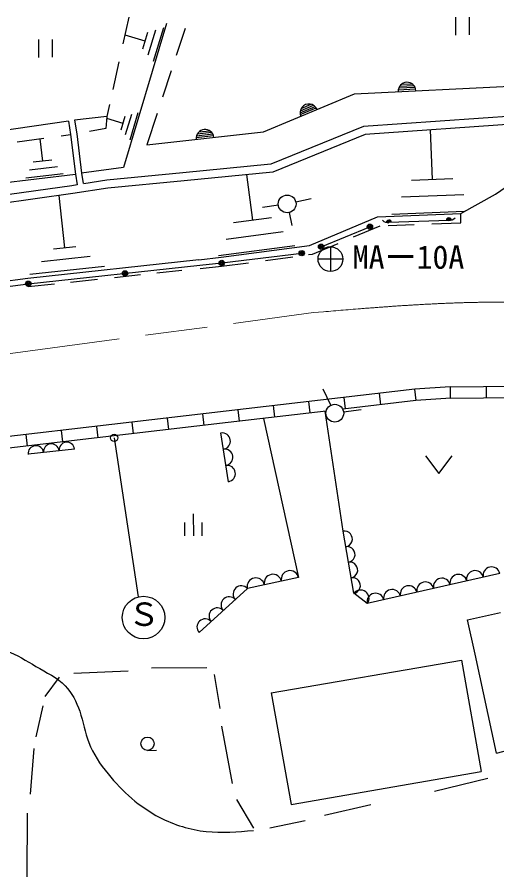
# Model space of a CAD drawing. Units: millimetres, scale not verified. Extents: x 40000 to 680000, y 20000 to 380000.
# Drawn here: x 94069 to 121106, y 253780 to 302210 of the extents above; entities that cross this region are included whole.
import ezdxf
from ezdxf.enums import TextEntityAlignment as Align

# ---------------------------------------------------------------- set-up
doc = ezdxf.new("R2010")
doc.units = ezdxf.units.MM
doc.header["$LTSCALE"] = 1000
doc.linetypes.add('CHAIN', pattern=[18.5, 12, -1.5, 3.5, -1.5])
for name, color, linetype, lineweight in [('M-BGD', 7, 'Continuous', 25), ('M-BMK', 2, 'CHAIN', 13), ('M-BMK-SRVR', 3, 'Continuous', 25), ('M-STR-STRC', 7, 'Continuous', 25)]:
    doc.layers.add(name, color=color, linetype=linetype, lineweight=lineweight)
doc.styles.add('ＭＳ ゴシック', font='')
doc.styles.get('ＭＳ ゴシック').set_extended_font_data('MS Gothic')

msp = doc.modelspace()

# ---------------------------------------------------------------- linework, layer by layer
at = {"layer": 'M-BGD'}
for p, q in [((100364, 302210), (100030, 300705)), ((119542, 302207), (119548, 301207)), ((102494, 301863), (100054, 293737)), ((118798, 301203), (118792, 302203)), ((101412, 301353), (101132, 300413)), ((101862, 301483), (101442, 300063)), ((102312, 301603), (101742, 299713)), ((103541, 301568), (103037, 300045)), ((95298, 299946), (95293, 300946)), ((96043, 300950), (96048, 299950)), ((100142, 301223), (101272, 300883)), ((99807, 299703), (99461, 298143)), ((102752, 299186), (102260, 297701)), ((113080, 297898), (124941, 298486)), ((115630, 298325), (116429, 298364)), ((115725, 298430), (116325, 298459)), ((107952, 295745), (113080, 297898)), ((115551, 298120), (116529, 298169)), ((115577, 298222), (116493, 298267)), ((99271, 297290), (99122, 296619)), ((110016, 296829), (110861, 297183)), ((110025, 296724), (110929, 297103)), ((110031, 296943), (110768, 297253)), ((110084, 297074), (110637, 297307)), ((125778, 296905), (113586, 296045)), ((99122, 296619), (97305, 296400)), ((97305, 296400), (97430, 295647)), ((99122, 296619), (99071, 295932)), ((99112, 296513), (100032, 296243)), ((100142, 296623), (99912, 295853)), ((100512, 296723), (100162, 295573)), ((100872, 296823), (100412, 295283)), ((101954, 296778), (101373, 295026)), ((125808, 296456), (113689, 295601)), ((96959, 296343), (90177, 295387)), ((96959, 296343), (97083, 295597)), ((99071, 295932), (98138, 295770)), ((113586, 296045), (108364, 293927)), ((96544, 295523), (97083, 295597)), ((97083, 295597), (97352, 293372)), ((97430, 295647), (97699, 293421)), ((101373, 295026), (107952, 295745)), ((104165, 295432), (105139, 295538)), ((104185, 295535), (105096, 295634)), ((104232, 295640), (105027, 295727)), ((104321, 295751), (104917, 295816)), ((113689, 295601), (108473, 293486)), ((117352, 295863), (117462, 293063)), ((121035, 292235), (125659, 295471)), ((94074, 295181), (95566, 295388)), ((95342, 295353), (95502, 294103)), ((96022, 294163), (94972, 294033)), ((96342, 293773), (94762, 293583)), ((100054, 293737), (97699, 293421)), ((108364, 293927), (103409, 293442)), ((108473, 293486), (103490, 292997)), ((87862, 292207), (97352, 293372)), ((96652, 293383), (94552, 293133)), ((97352, 293372), (97450, 292774)), ((97699, 293421), (97795, 292831)), ((99123, 293021), (97817, 292820)), ((103409, 293442), (99123, 293021)), ((106992, 293343), (107342, 290773)), ((118622, 293103), (116292, 293013)), ((97140, 292715), (87323, 291347)), ((97442, 292762), (97140, 292715)), ((99180, 292575), (97206, 292270)), ((103490, 292997), (99180, 292575)), ((97206, 292270), (87391, 290902)), ((96424, 292158), (96744, 289208)), ((119242, 292193), (115742, 292063)), ((119079, 291157), (121035, 292235)), ((108793, 291616), (107894, 291480)), ((109775, 291802), (110647, 292000)), ((109395, 291203), (109557, 290473)), ((114388, 290968), (119079, 291157)), ((119266, 291260), (115192, 291103)), ((119086, 290630), (119079, 291157)), ((108412, 290913), (106262, 290623)), ((110546, 289338), (114388, 290968)), ((118405, 290754), (115023, 290634)), ((117445, 290570), (119086, 290630)), ((109062, 290123), (105842, 289693)), ((111201, 289280), (113952, 290408)), ((113023, 289829), (114536, 290463)), ((114976, 290479), (116452, 290533)), ((97374, 289278), (96114, 289138)), ((109712, 289333), (105412, 288763)), ((105559, 288683), (110546, 289338)), ((110725, 288865), (112161, 289467)), ((98184, 288728), (95444, 288428)), ((104301, 288546), (105559, 288683)), ((105600, 288364), (110110, 288914)), ((108074, 288510), (109610, 288716)), ((110492, 288834), (110725, 288865)), ((104301, 288546), (94670, 287493)), ((94691, 287191), (104358, 288231)), ((98994, 288168), (94774, 287708)), ((104358, 288231), (105600, 288364)), ((104391, 288049), (105591, 288177)), ((105591, 288177), (107099, 288379)), ((101014, 287690), (99557, 287535)), ((103353, 287939), (101949, 287789)), ((94670, 287493), (78751, 285412)), ((78815, 285112), (94691, 287191)), ((98597, 287433), (97067, 287270)), ((96181, 287175), (94687, 287017)), ((118477, 281388), (116484, 281261)), ((118477, 281388), (122538, 281430)), ((118477, 281388), (118483, 280738)), ((120500, 281409), (120507, 280759)), ((116484, 281261), (105855, 280015)), ((111754, 280350), (111317, 281249)), ((114475, 281026), (114551, 280380)), ((116467, 281259), (116542, 280614)), ((110493, 280559), (110569, 279913)), ((116542, 280614), (112417, 280130)), ((112484, 280792), (112560, 280147)), ((118507, 280739), (116542, 280614)), ((118483, 280738), (122530, 280780)), ((105855, 280015), (92568, 278458)), ((111488, 280021), (105971, 279374)), ((106511, 280092), (106586, 279446)), ((108502, 280326), (108577, 279680)), ((112445, 273251), (111437, 280015)), ((112468, 279970), (113458, 280108)), ((102528, 279625), (102604, 278980)), ((104519, 279859), (104595, 279213)), ((107947, 279606), (109927, 270640)), ((105971, 279374), (92648, 277812)), ((98546, 279158), (98621, 278513)), ((100537, 279392), (100613, 278746)), ((94563, 278691), (94639, 278046)), ((96554, 278925), (96630, 278279)), ((105975, 276041), (105557, 278784)), ((97302, 277878), (94687, 277582)), ((117086, 277494), (117842, 276498)), ((117842, 276498), (118586, 277502)), ((103996, 274239), (104003, 272989)), ((103499, 273736), (103503, 272986)), ((104503, 272992), (104499, 273742)), ((113046, 269751), (112445, 273251)), ((121278, 270867), (113805, 269173)), ((109927, 270640), (107044, 270026)), ((107044, 270026), (104324, 267538)), ((113805, 269173), (113046, 269751)), ((119461, 268262), (121307, 268678)), ((119881, 266317), (119461, 268262)), ((108389, 264143), (119109, 265993)), ((119109, 265993), (120233, 259706)), ((121081, 260755), (119881, 266317)), ((104768, 265551), (101637, 265538)), ((96438, 265020), (95631, 263932)), ((100320, 265372), (97268, 265240)), ((105508, 263259), (105187, 265181)), ((108389, 264143), (109513, 257855)), ((95511, 263406), (95122, 261671)), ((121081, 260755), (129896, 263009)), ((106214, 259033), (105596, 262259)), ((95014, 261014), (94793, 258436)), ((101416, 260904), (101916, 260906)), ((109513, 257855), (120233, 259706)), ((120607, 259315), (117591, 258591)), ((107414, 256529), (106447, 258138)), ((114010, 257843), (111389, 257236)), ((94630, 257371), (94615, 253780)), ((110296, 256938), (108308, 256525))]:
    msp.add_line(p, q, dxfattribs=at)
for centre, radius in [((109287, 291691), 500), ((113952, 290408), 150), ((113952, 290408), 100), ((113952, 290408), 50), ((111201, 289280), 150), ((111201, 289280), 100), ((111201, 289280), 50), ((110110, 288914), 150), ((110110, 288914), 100), ((110110, 288914), 50), ((105600, 288364), 150), ((105600, 288364), 100), ((105600, 288364), 50), ((100146, 287778), 150), ((100146, 287778), 100), ((100146, 287778), 50), ((94691, 287191), 150), ((94691, 287191), 100), ((94691, 287191), 50), ((111973, 279900), 500), ((99536, 278509), 200), ((101414, 261279), 375)]:
    msp.add_circle(centre, radius, dxfattribs=at)
for centre, radius, start, end in [((116045, 298045), 500, 2.8392, 182.8391), ((110516, 296822), 500, 22.7711, 202.7712), ((104662, 295386), 500, 6.2421, 186.2421), ((115005, 291133), 500, 227.0455, 272.0455), ((115023, 290634), 150, 2.0455, 182.0455), ((115023, 290634), 100, 2.0455, 182.0455), ((115023, 290634), 50, 2.0455, 182.0455), ((118405, 290754), 150, 2.0455, 182.0455), ((118405, 290754), 100, 2.0455, 182.0455), ((118405, 290754), 50, 2.0455, 182.0455), ((118388, 291254), 500, 272.0455, 317.0455), ((105626, 278327), 462, 278.6634, 98.6634), ((95123, 277631), 439, 6.4468, 186.4468), ((95995, 277730), 439, 6.4468, 186.4468), ((96866, 277828), 439, 6.4468, 186.4468), ((105766, 277413), 462, 278.6634, 98.6634), ((105905, 276498), 462, 278.6634, 98.6634), ((112520, 272814), 444, 279.7448, 99.7448), ((112670, 271939), 444, 279.7448, 99.7448), ((112820, 271063), 444, 279.7448, 99.7448), ((120811, 270761), 479, 12.7755, 192.7755), ((108485, 270333), 491, 12.019, 192.019), ((109446, 270538), 491, 12.019, 192.019), ((118943, 270338), 479, 12.7755, 192.7755), ((119877, 270549), 479, 12.7755, 192.7755), ((107524, 270128), 491, 12.019, 192.019), ((112971, 270188), 444, 279.7448, 99.7448), ((117075, 269914), 479, 12.7755, 192.7755), ((118009, 270126), 479, 12.7755, 192.7755), ((106704, 269715), 461, 42.4567, 222.4567), ((113425, 269462), 477, 322.7197, 142.7197), ((114272, 269279), 479, 12.7755, 192.7755), ((115206, 269490), 479, 12.7755, 192.7755), ((116141, 269702), 479, 12.7755, 192.7755), ((106024, 269093), 461, 42.4567, 222.4567), ((105344, 268471), 461, 42.4567, 222.4567), ((104664, 267849), 461, 42.4567, 222.4567)]:
    msp.add_arc(centre, radius, start, end, dxfattribs=at)
msp.add_open_spline([(70464, 266935), (70584, 266931), (70703, 266928), (70822, 266925), (70942, 266923), (71061, 266922), (71181, 266922), (71300, 266922), (71420, 266922), (71539, 266923), (72256, 266929), (72972, 266946), (73689, 266959), (76400, 267008), (79112, 267004), (81824, 266925), (84749, 266840), (87675, 266666), (90596, 266738), (91158, 266752), (91719, 266775), (92283, 266731), (92691, 266700), (93100, 266633), (93482, 266501), (94064, 266300), (94581, 265947), (95128, 265632), (95708, 265298), (96322, 265005), (96773, 264538), (97148, 264148), (97411, 263637), (97592, 263110), (97793, 262521), (97892, 261912), (98109, 261346), (98353, 260708), (98748, 260123), (99189, 259579), (100000, 258579), (100971, 257717), (102103, 257130), (102918, 256708), (103817, 256428), (104724, 256332), (105606, 256238), (106496, 256317), (107386, 256396)], degree=3, knots=[0, 0, 0, 0, 1, 1, 1, 2, 2, 2, 3, 3, 3, 4, 4, 4, 5, 5, 5, 6, 6, 6, 7, 7, 7, 8, 8, 8, 9, 9, 9, 10, 10, 10, 11, 11, 11, 12, 12, 12, 13, 13, 13, 14, 14, 14, 15, 15, 15, 16, 16, 16, 16], dxfattribs=at)
at = {"layer": 'M-BMK'}
msp.add_line((69593, 279999), (110778, 285567), dxfattribs=at)
msp.add_open_spline([(110778, 285567), (113747, 285818), (116715, 286068), (119689, 286138), (122459, 286204), (125233, 286113), (128004, 286010), (129910, 285939), (131814, 285862), (133718, 285785)], degree=3, knots=[0, 0, 0, 0, 1, 1, 1, 2, 2, 2, 3, 3, 3, 3], dxfattribs=at)
at = {"layer": 'M-BMK-SRVR'}
for p, q in [((111729, 289279), (111729, 287879)), ((112429, 288579), (111029, 288579))]:
    msp.add_line(p, q, dxfattribs=at)
msp.add_circle((111729, 288579), 700, dxfattribs=at)
at = {"layer": 'M-STR-STRC'}
msp.add_line((99536, 278509), (100889, 269548), dxfattribs=at)
msp.add_circle((101195, 268387), 1200, dxfattribs=at)

# ---------------------------------------------------------------- texts
at = {"layer": 'M-BMK-SRVR', "style": 'ＭＳ ゴシック'}
msp.add_text('MAー10A', height=1320, dxfattribs=at).set_placement((112983, 287641), align=Align.BOTTOM_LEFT)
at = {"layer": 'M-STR-STRC', "style": 'ＭＳ ゴシック'}
msp.add_text('Ｓ', height=1320, dxfattribs=at).set_placement((100310, 267521), align=Align.BOTTOM_LEFT)

doc.saveas('drawing.dxf')
